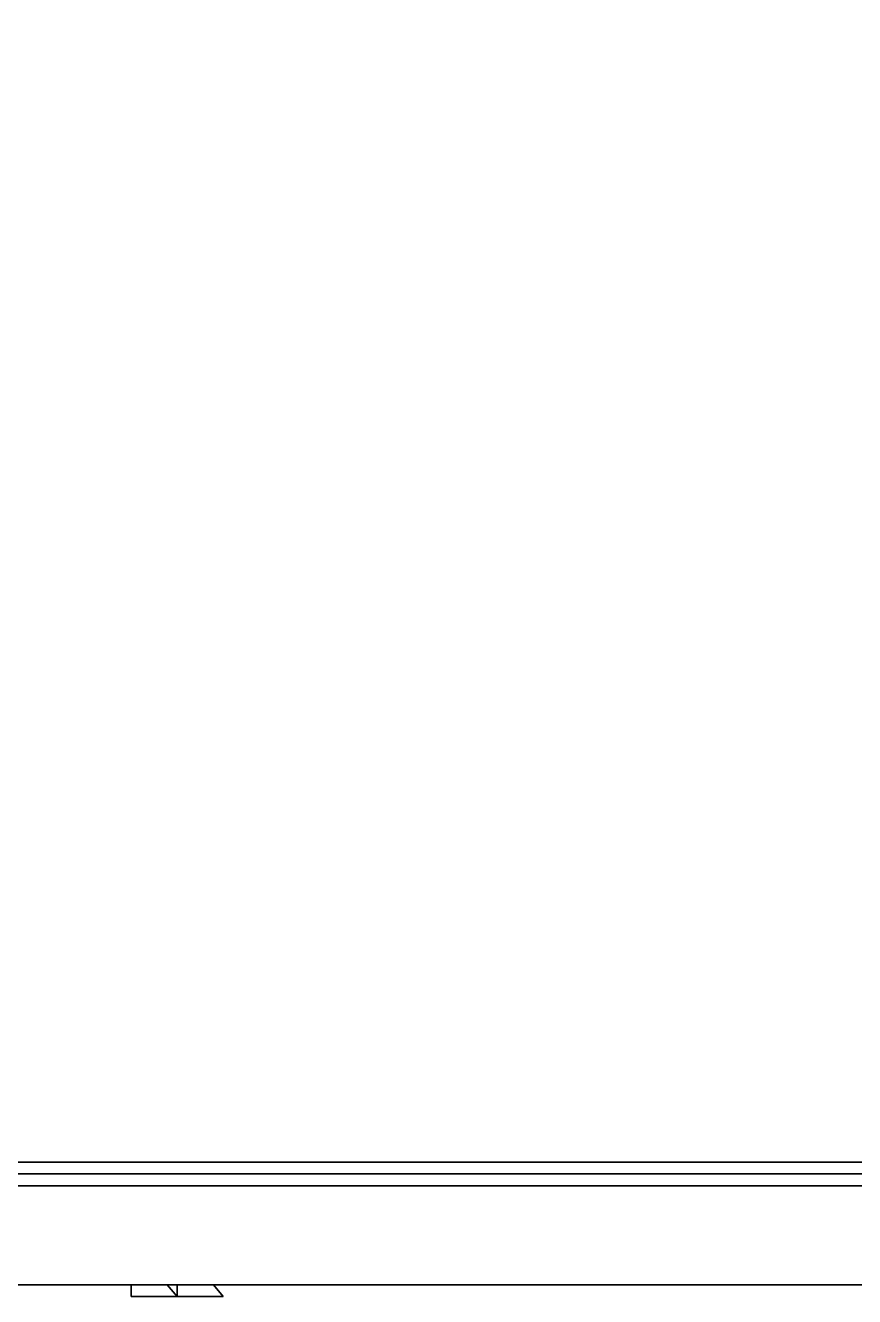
# Model space of a CAD drawing. Extents: x 0 to 4257, y -4384 to 0.
# Drawn here: x 1741 to 2999, y -4384 to -2456 of the extents above; entities that cross this region are included whole.
import ezdxf

# ---------------------------------------------------------------- set-up
doc = ezdxf.new("R2010")
doc.units = 0
for name, color, linetype in [('LAYER0', 7, 'CONTINUOUS'), ('LAYER1', 7, 'CONTINUOUS'), ('LAYER388', 7, 'CONTINUOUS'), ('LAYER389', 7, 'CONTINUOUS'), ('LAYER443', 45, 'CONTINUOUS')]:
    doc.layers.add(name, color=color, linetype=linetype)

msp = doc.modelspace()

# ---------------------------------------------------------------- linework, layer by layer
at = {"layer": 'LAYER0'}
for points, invisible_edges in [([(0, -4366, 359), (609, -946, 359), (4239, -4366, 359), (0, -4366, 359)], 3), ([(4239, -4366, 364), (0, -946, 364), (0, -4366, 364), (4239, -4366, 364)], 1), ([(0, -946, 364), (4239, -4366, 364), (609, -946, 364), (0, -946, 364)], 3), ([(4239, -4366, 359), (609, -946, 359), (1784, -1454, 359), (4239, -4366, 359)], 7), ([(609, -946, 364), (4239, -4366, 364), (1784, -1454, 364), (609, -946, 364)], 7), ([(4239, -4366, 359), (1784, -1454, 359), (4239, -1454, 359), (4239, -4366, 359)], 1), ([(1784, -1454, 364), (4239, -4366, 364), (4239, -1454, 364), (1784, -1454, 364)], 1), ([(4239, -4366, 364), (0, -4366, 359), (4239, -4366, 359), (4239, -4366, 364)], 1), ([(0, -4366, 359), (4239, -4366, 364), (0, -4366, 364), (0, -4366, 359)], 1)]:
    msp.add_3dface(points, dxfattribs=dict(at, invisible_edges=invisible_edges))
at = {"layer": 'LAYER1'}
for points, invisible_edges in [([(0, -4366, 364), (150, -4216, 364), (4239, -4366, 364), (0, -4366, 364)], 3), ([(4239, -4366, 364), (150, -4216, 364), (4089, -4216, 364), (4239, -4366, 364)], 5), ([(150, -4216, 2700), (4089, -4216, 364), (150, -4216, 364), (150, -4216, 2700)], 1), ([(4089, -4216, 364), (150, -4216, 2700), (4089, -4216, 2700), (4089, -4216, 364)], 1), ([(4239, -4366, 2700), (0, -4366, 364), (4239, -4366, 364), (4239, -4366, 2700)], 1), ([(0, -4366, 364), (4239, -4366, 2700), (0, -4366, 2700), (0, -4366, 364)], 1)]:
    msp.add_3dface(points, dxfattribs=dict(at, invisible_edges=invisible_edges))
at = {"layer": 'LAYER388', "invisible_edges": 1}
for points in [[(1971.61, -4366, 2700), (2026.61, -4366), (1971.61, -4366), (1971.61, -4366, 2700)], [(2026.61, -4366), (1971.61, -4366, 2700), (2026.61, -4366, 2700), (2026.61, -4366)], [(1971.61, -4384), (2026.61, -4366), (2041.61, -4384), (1971.61, -4384)], [(2026.61, -4366), (1971.61, -4384), (1971.61, -4366), (2026.61, -4366)], [(2026.61, -4366, 2700), (1971.61, -4384, 2700), (2041.61, -4384, 2700), (2026.61, -4366, 2700)], [(1971.61, -4384, 2700), (2026.61, -4366, 2700), (1971.61, -4366, 2700), (1971.61, -4384, 2700)], [(1971.61, -4384), (1971.61, -4366, 2700), (1971.61, -4366), (1971.61, -4384)], [(1971.61, -4366, 2700), (1971.61, -4384), (1971.61, -4384, 2700), (1971.61, -4366, 2700)], [(2041.61, -4384, 2700), (2026.61, -4366), (2026.61, -4366, 2700), (2041.61, -4384, 2700)], [(2026.61, -4366), (2041.61, -4384, 2700), (2041.61, -4384), (2026.61, -4366)], [(2041.61, -4384, 2700), (1971.61, -4384), (2041.61, -4384), (2041.61, -4384, 2700)], [(1971.61, -4384), (2041.61, -4384, 2700), (1971.61, -4384, 2700), (1971.61, -4384)]]:
    msp.add_3dface(points, dxfattribs=at)
at = {"layer": 'LAYER389', "invisible_edges": 1}
for points in [[(1901.61, -4366, 2700), (1956.61, -4366), (1901.61, -4366), (1901.61, -4366, 2700)], [(1956.61, -4366), (1901.61, -4366, 2700), (1956.61, -4366, 2700), (1956.61, -4366)], [(1901.61, -4384), (1956.61, -4366), (1971.61, -4384), (1901.61, -4384)], [(1956.61, -4366), (1901.61, -4384), (1901.61, -4366), (1956.61, -4366)], [(1956.61, -4366, 2700), (1901.61, -4384, 2700), (1971.61, -4384, 2700), (1956.61, -4366, 2700)], [(1901.61, -4384, 2700), (1956.61, -4366, 2700), (1901.61, -4366, 2700), (1901.61, -4384, 2700)], [(1901.61, -4384), (1901.61, -4366, 2700), (1901.61, -4366), (1901.61, -4384)], [(1901.61, -4366, 2700), (1901.61, -4384), (1901.61, -4384, 2700), (1901.61, -4366, 2700)], [(1971.61, -4384, 2700), (1956.61, -4366), (1956.61, -4366, 2700), (1971.61, -4384, 2700)], [(1956.61, -4366), (1971.61, -4384, 2700), (1971.61, -4384), (1956.61, -4366)], [(1971.61, -4384, 2700), (1901.61, -4384), (1971.61, -4384), (1971.61, -4384, 2700)], [(1901.61, -4384), (1971.61, -4384, 2700), (1901.61, -4384, 2700), (1901.61, -4384)]]:
    msp.add_3dface(points, dxfattribs=at)
at = {"layer": 'LAYER443', "invisible_edges": 1}
for points in [[(1540, -4180, 1464), (3289, -4180, 364), (1540, -4180, 364), (1540, -4180, 1464)], [(3289, -4180, 364), (1540, -4180, 1464), (3289, -4180, 1464), (3289, -4180, 364)], [(1540, -4198, 364), (3289, -4180, 364), (3289, -4198, 364), (1540, -4198, 364)], [(3289, -4180, 364), (1540, -4198, 364), (1540, -4180, 364), (3289, -4180, 364)], [(1540, -4180, 1464), (3289, -4198, 1464), (3289, -4180, 1464), (1540, -4180, 1464)], [(3289, -4198, 1464), (1540, -4180, 1464), (1540, -4198, 1464), (3289, -4198, 1464)], [(3289, -4198, 1464), (1540, -4198, 364), (3289, -4198, 364), (3289, -4198, 1464)], [(1540, -4198, 364), (3289, -4198, 1464), (1540, -4198, 1464), (1540, -4198, 364)]]:
    msp.add_3dface(points, dxfattribs=at)

# ---------------------------------------------------------------- meshes
at = {"layer": 'LAYER1'}
mesh = msp.add_polymesh((9, 2), dxfattribs=at)
for k, corner in enumerate([(1634, -150, 2700), (759, -150, 2700), (1634, -1604, 2700), (1634, -150, 2700), (4089, -1604, 2700), (1634, -1604, 2700), (4089, -4216, 2700), (4089, -1604, 2700), (150, -4216, 2700), (4089, -4216, 2700), (150, -1096, 2700), (150, -4216, 2700), (759, -1096, 2700), (150, -1096, 2700), (759, -150, 2700), (759, -1096, 2700), (609, 0, 2700), (609, -946, 2700)]):
    mesh.set_mesh_vertex(divmod(k, 2), corner)

doc.saveas('drawing.dxf')
